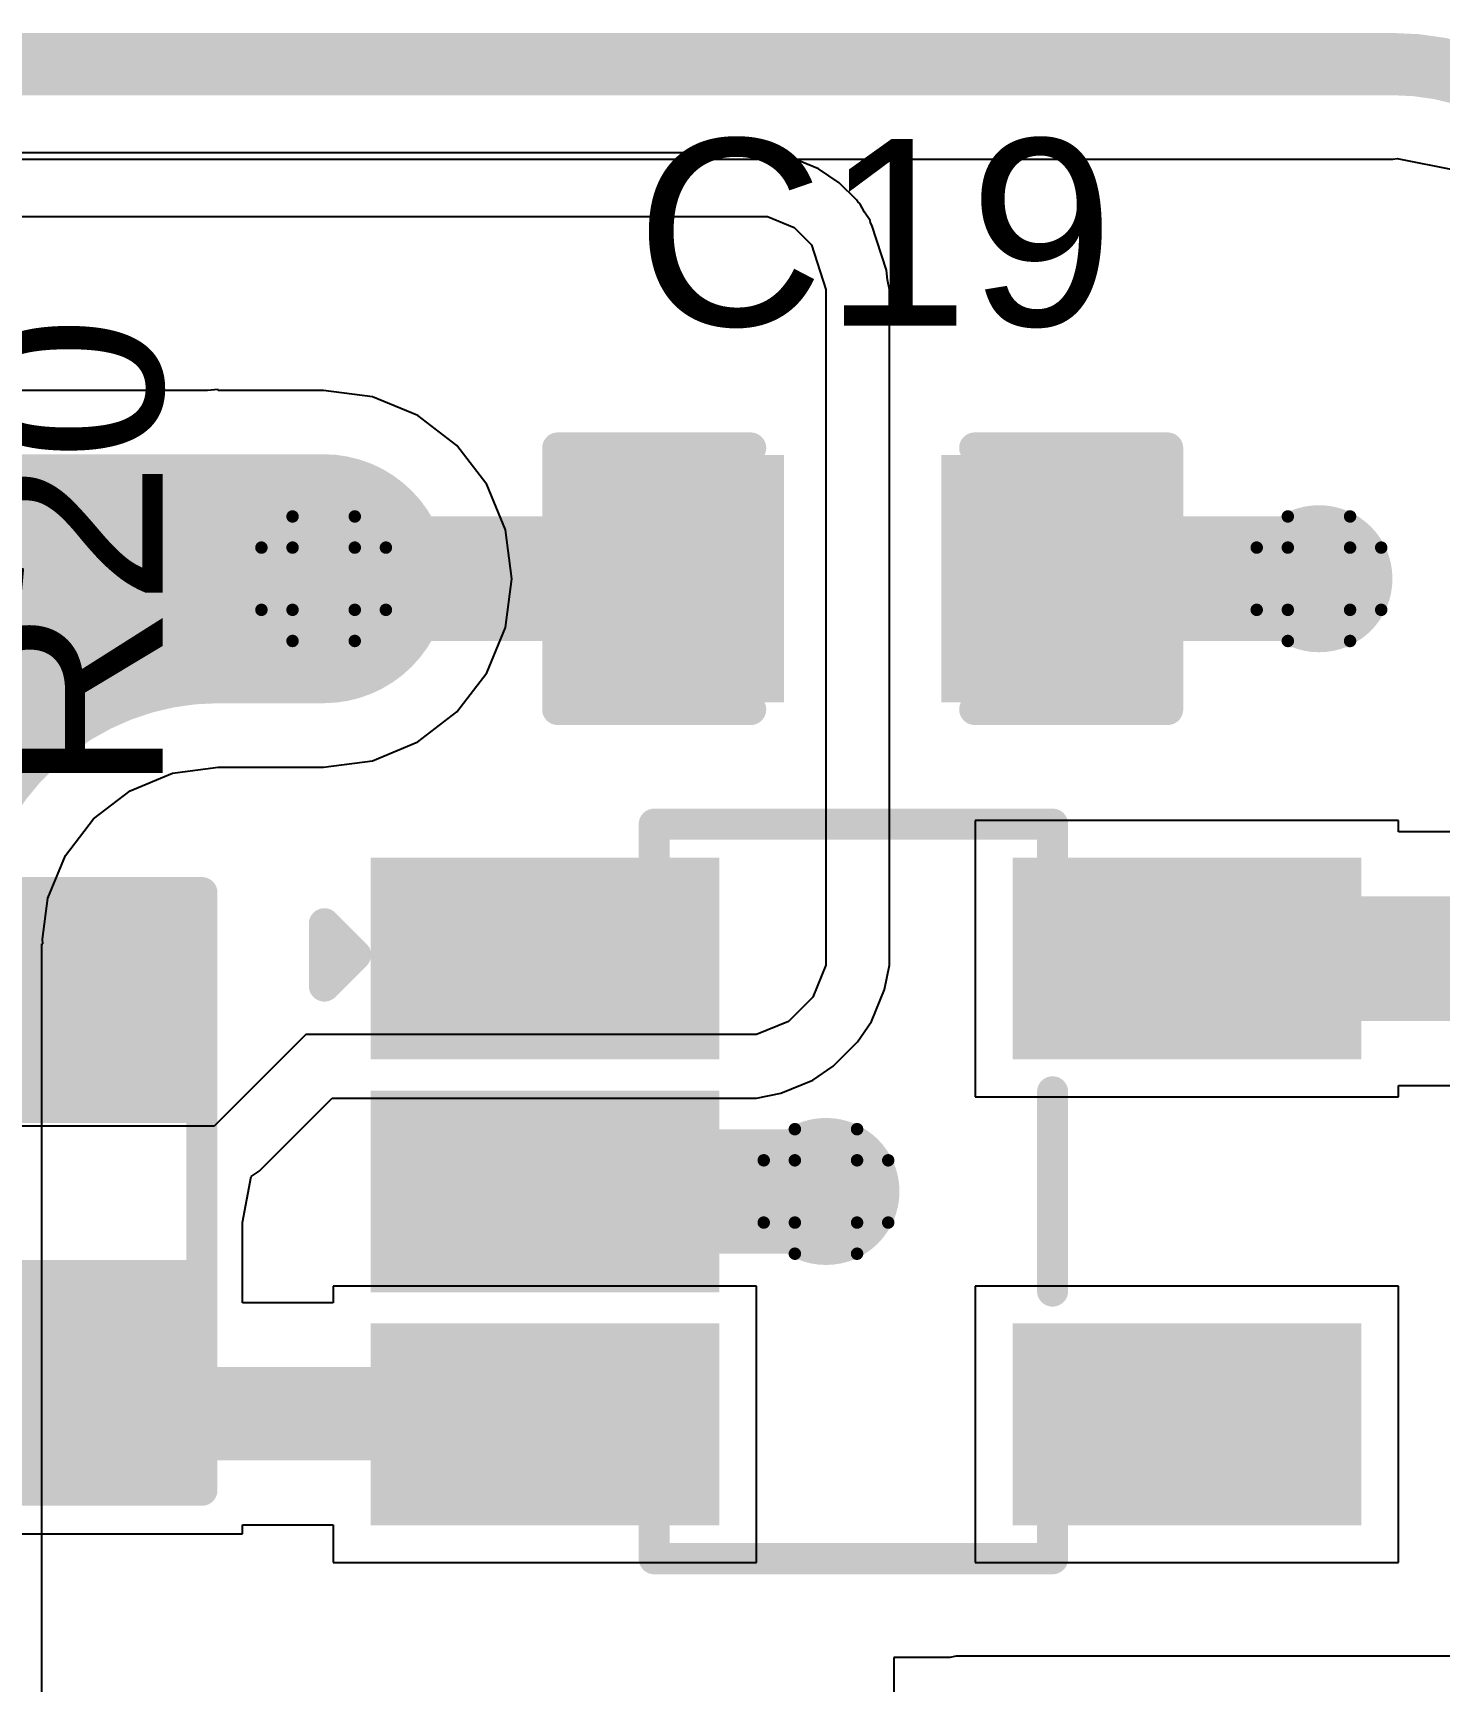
# Model space of a CAD drawing. Header units: inches. Extents: x -0.1 to 10.2, y 0 to 6.5.
# Drawn here: x 1.1383 to 1.3643, y 3.4607 to 3.7255 of the extents above; entities that cross this region are included whole.
import ezdxf

# ---------------------------------------------------------------- set-up
doc = ezdxf.new("R2010")
doc.units = ezdxf.units.IN
doc.header["$MEASUREMENT"] = 0
for name, color, linetype in [('Bottom Layer', 5, 'Continuous'), ('Drill Drawing', 1, 'Continuous'), ('Top Layer', 1, 'Continuous'), ('Top Overlay', 2, 'Continuous'), ('Top Paste', 8, 'Continuous'), ('Top Solder', 216, 'Continuous'), ('Via Holes', 16, 'Continuous')]:
    doc.layers.add(name, color=color, linetype=linetype)
doc.styles.add('Arial', font='', dxfattribs={"height": 0.2})
doc.styles.get('Arial').set_extended_font_data('Arial')

# ---------------------------------------------------------------- blocks, each defined once
blk = doc.blocks.new('TSOT_23_5_15')
at = {"layer": 'Top Layer'}
for points in [[(-0.02756, 0.04961), (-0.02756, 0.0252), (-0.07559, 0.0252), (-0.07559, 0.04961)], [(0.07559, 0.04961), (0.07559, 0.0252), (0.02756, 0.0252), (0.02756, 0.04961)], [(-0.02756, 0.0122), (-0.02756, -0.0122), (-0.07559, -0.0122), (-0.07559, 0.0122)], [(-0.02756, -0.0252), (-0.02756, -0.04961), (-0.07559, -0.04961), (-0.07559, -0.0252)], [(0.07559, -0.0252), (0.07559, -0.04961), (0.02756, -0.04961), (0.02756, -0.0252)]]:
    blk.add_hatch(color=1, dxfattribs=at).paths.add_polyline_path(points)
at = {"layer": 'Top Paste'}
for points in [[(-0.02756, 0.04961), (-0.02756, 0.0252), (-0.07559, 0.0252), (-0.07559, 0.04961)], [(0.07559, 0.04961), (0.07559, 0.0252), (0.02756, 0.0252), (0.02756, 0.04961)], [(-0.02756, 0.0122), (-0.02756, -0.0122), (-0.07559, -0.0122), (-0.07559, 0.0122)], [(-0.02756, -0.0252), (-0.02756, -0.04961), (-0.07559, -0.04961), (-0.07559, -0.0252)], [(0.07559, -0.0252), (0.07559, -0.04961), (0.02756, -0.04961), (0.02756, -0.0252)]]:
    blk.add_hatch(color=8, dxfattribs=at).paths.add_polyline_path(points)
at = {"layer": 'Top Solder'}
for points in [[(-0.02356, 0.05361), (-0.02356, 0.0212), (-0.07959, 0.0212), (-0.07959, 0.05361)], [(0.07959, 0.05361), (0.07959, 0.0212), (0.02356, 0.0212), (0.02356, 0.05361)], [(-0.02356, 0.0162), (-0.02356, -0.0162), (-0.07959, -0.0162), (-0.07959, 0.0162)], [(-0.02356, -0.0212), (-0.02356, -0.05361), (-0.07959, -0.05361), (-0.07959, -0.0212)], [(0.07959, -0.0212), (0.07959, -0.05361), (0.02356, -0.05361), (0.02356, -0.0212)]]:
    blk.add_hatch(color=216, dxfattribs=at).paths.add_polyline_path(points)
at = {"layer": 'Top Overlay'}
for points in [[(-0.034, 0.059, 0.005, 0.005, 0), (0.03, 0.059, 0.005, 0.005, 0)], [(-0.034, 0.054, 0.005, 0.005, 0), (-0.034, 0.059, 0.005, 0.005, 0)], [(0.03, 0.054, 0.005, 0.005, 0), (0.03, 0.059, 0.005, 0.005, 0)], [(-0.087, 0.043, 0.005, 0.005, 0), (-0.082, 0.038, 0.005, 0.005, 0)], [(-0.087, 0.033, 0.005, 0.005, 0), (-0.087, 0.043, 0.005, 0.005, 0)], [(-0.087, 0.033, 0.005, 0.005, 0), (-0.082, 0.038, 0.005, 0.005, 0)], [(0.03, -0.016, 0.005, 0.005, 0), (0.03, 0.016, 0.005, 0.005, 0)], [(-0.034, -0.059, 0.005, 0.005, 0), (-0.034, -0.054, 0.005, 0.005, 0)], [(0.03, -0.059, 0.005, 0.005, 0), (0.03, -0.054, 0.005, 0.005, 0)], [(-0.034, -0.059, 0.005, 0.005, 0), (0.03, -0.059, 0.005, 0.005, 0)]]:
    blk.add_lwpolyline(points, format="xyseb", dxfattribs=at)
for points in [[(-0.03525, 0.059, 0.0025, 0.0025, 1), (-0.03275, 0.059, 0.0025, 0.0025, 1)], [(-0.03525, 0.059, 0.0025, 0.0025, 1), (-0.03275, 0.059, 0.0025, 0.0025, 1)], [(0.02875, 0.059, 0.0025, 0.0025, 1), (0.03125, 0.059, 0.0025, 0.0025, 1)], [(0.02875, 0.059, 0.0025, 0.0025, 1), (0.03125, 0.059, 0.0025, 0.0025, 1)], [(-0.03525, 0.054, 0.0025, 0.0025, 1), (-0.03275, 0.054, 0.0025, 0.0025, 1)], [(0.02875, 0.054, 0.0025, 0.0025, 1), (0.03125, 0.054, 0.0025, 0.0025, 1)], [(-0.08825, 0.043, 0.0025, 0.0025, 1), (-0.08575, 0.043, 0.0025, 0.0025, 1)], [(-0.08825, 0.043, 0.0025, 0.0025, 1), (-0.08575, 0.043, 0.0025, 0.0025, 1)], [(-0.08325, 0.038, 0.0025, 0.0025, 1), (-0.08075, 0.038, 0.0025, 0.0025, 1)], [(-0.08325, 0.038, 0.0025, 0.0025, 1), (-0.08075, 0.038, 0.0025, 0.0025, 1)], [(-0.08825, 0.033, 0.0025, 0.0025, 1), (-0.08575, 0.033, 0.0025, 0.0025, 1)], [(-0.08825, 0.033, 0.0025, 0.0025, 1), (-0.08575, 0.033, 0.0025, 0.0025, 1)], [(0.02875, 0.016, 0.0025, 0.0025, 1), (0.03125, 0.016, 0.0025, 0.0025, 1)], [(0.02875, -0.016, 0.0025, 0.0025, 1), (0.03125, -0.016, 0.0025, 0.0025, 1)], [(-0.03525, -0.054, 0.0025, 0.0025, 1), (-0.03275, -0.054, 0.0025, 0.0025, 1)], [(0.02875, -0.054, 0.0025, 0.0025, 1), (0.03125, -0.054, 0.0025, 0.0025, 1)], [(-0.03525, -0.059, 0.0025, 0.0025, 1), (-0.03275, -0.059, 0.0025, 0.0025, 1)], [(-0.03525, -0.059, 0.0025, 0.0025, 1), (-0.03275, -0.059, 0.0025, 0.0025, 1)], [(0.02875, -0.059, 0.0025, 0.0025, 1), (0.03125, -0.059, 0.0025, 0.0025, 1)], [(0.02875, -0.059, 0.0025, 0.0025, 1), (0.03125, -0.059, 0.0025, 0.0025, 1)]]:
    blk.add_lwpolyline(points, format="xyseb", close=True, dxfattribs=at)
blk = doc.blocks.new('R___0603_27')
at = {"layer": 'Top Layer'}
for points in [[(-0.015, 0.0175), (-0.015, -0.0175), (-0.045, -0.0175), (-0.045, 0.0175)], [(0.045, 0.0175), (0.045, -0.0175), (0.015, -0.0175), (0.015, 0.0175)]]:
    blk.add_hatch(color=1, dxfattribs=at).paths.add_polyline_path(points)
at = {"layer": 'Top Paste'}
for points in [[(-0.015, 0.0175), (-0.015, -0.0175), (-0.045, -0.0175), (-0.045, 0.0175)], [(0.045, 0.0175), (0.045, -0.0175), (0.015, -0.0175), (0.015, 0.0175)]]:
    blk.add_hatch(color=8, dxfattribs=at).paths.add_polyline_path(points)
at = {"layer": 'Top Solder'}
for points in [[(-0.011, 0.0215), (-0.011, -0.0215), (-0.049, -0.0215), (-0.049, 0.0215)], [(0.049, 0.0215), (0.049, -0.0215), (0.011, -0.0215), (0.011, 0.0215)]]:
    blk.add_hatch(color=216, dxfattribs=at).paths.add_polyline_path(points)
at = {"layer": 'Top Overlay'}
for points in [[(-0.048, 0.021, 0.005, 0.005, 0), (-0.048, -0.021, 0.005, 0.005, 0)], [(-0.048, 0.021, 0.005, 0.005, 0), (0.048, 0.021, 0.005, 0.005, 0)], [(0.048, 0.021, 0.005, 0.005, 0), (0.048, -0.021, 0.005, 0.005, 0)], [(-0.048, -0.021, 0.005, 0.005, 0), (0.048, -0.021, 0.005, 0.005, 0)]]:
    blk.add_lwpolyline(points, format="xyseb", dxfattribs=at)
for points in [[(-0.04925, 0.021, 0.0025, 0.0025, 1), (-0.04675, 0.021, 0.0025, 0.0025, 1)], [(-0.04925, 0.021, 0.0025, 0.0025, 1), (-0.04675, 0.021, 0.0025, 0.0025, 1)], [(0.04675, 0.021, 0.0025, 0.0025, 1), (0.04925, 0.021, 0.0025, 0.0025, 1)], [(0.04675, 0.021, 0.0025, 0.0025, 1), (0.04925, 0.021, 0.0025, 0.0025, 1)], [(-0.04925, -0.021, 0.0025, 0.0025, 1), (-0.04675, -0.021, 0.0025, 0.0025, 1)], [(-0.04925, -0.021, 0.0025, 0.0025, 1), (-0.04675, -0.021, 0.0025, 0.0025, 1)], [(0.04675, -0.021, 0.0025, 0.0025, 1), (0.04925, -0.021, 0.0025, 0.0025, 1)], [(0.04675, -0.021, 0.0025, 0.0025, 1), (0.04925, -0.021, 0.0025, 0.0025, 1)]]:
    blk.add_lwpolyline(points, format="xyseb", close=True, dxfattribs=at)
blk = doc.blocks.new('C___0603_81')
at = {"layer": 'Top Layer'}
for points in [[(-0.015, 0.0175), (-0.015, -0.0175), (-0.045, -0.0175), (-0.045, 0.0175)], [(0.045, 0.0175), (0.045, -0.0175), (0.015, -0.0175), (0.015, 0.0175)]]:
    blk.add_hatch(color=1, dxfattribs=at).paths.add_polyline_path(points)
at = {"layer": 'Top Paste'}
for points in [[(-0.015, 0.0175), (-0.015, -0.0175), (-0.045, -0.0175), (-0.045, 0.0175)], [(0.045, 0.0175), (0.045, -0.0175), (0.015, -0.0175), (0.015, 0.0175)]]:
    blk.add_hatch(color=8, dxfattribs=at).paths.add_polyline_path(points)
at = {"layer": 'Top Solder'}
for points in [[(-0.01264, 0.01986), (-0.01264, -0.01986), (-0.04736, -0.01986), (-0.04736, 0.01986)], [(0.04736, 0.01986), (0.04736, -0.01986), (0.01264, -0.01986), (0.01264, 0.01986)]]:
    blk.add_hatch(color=216, dxfattribs=at).paths.add_polyline_path(points)
at = {"layer": 'Top Overlay'}
for points in [[(-0.049, 0.021, 0.005, 0.005, 0), (-0.049, -0.021, 0.005, 0.005, 0)], [(-0.018, 0.021, 0.005, 0.005, 0), (-0.049, 0.021, 0.005, 0.005, 0)], [(0.049, 0.021, 0.005, 0.005, 0), (0.018, 0.021, 0.005, 0.005, 0)], [(0.049, 0.021, 0.005, 0.005, 0), (0.049, -0.021, 0.005, 0.005, 0)], [(-0.018, -0.021, 0.005, 0.005, 0), (-0.049, -0.021, 0.005, 0.005, 0)], [(0.049, -0.021, 0.005, 0.005, 0), (0.018, -0.021, 0.005, 0.005, 0)]]:
    blk.add_lwpolyline(points, format="xyseb", dxfattribs=at)
for points in [[(-0.05025, 0.021, 0.0025, 0.0025, 1), (-0.04775, 0.021, 0.0025, 0.0025, 1)], [(-0.05025, 0.021, 0.0025, 0.0025, 1), (-0.04775, 0.021, 0.0025, 0.0025, 1)], [(-0.01925, 0.021, 0.0025, 0.0025, 1), (-0.01675, 0.021, 0.0025, 0.0025, 1)], [(0.01675, 0.021, 0.0025, 0.0025, 1), (0.01925, 0.021, 0.0025, 0.0025, 1)], [(0.04775, 0.021, 0.0025, 0.0025, 1), (0.05025, 0.021, 0.0025, 0.0025, 1)], [(0.04775, 0.021, 0.0025, 0.0025, 1), (0.05025, 0.021, 0.0025, 0.0025, 1)], [(-0.05025, -0.021, 0.0025, 0.0025, 1), (-0.04775, -0.021, 0.0025, 0.0025, 1)], [(-0.05025, -0.021, 0.0025, 0.0025, 1), (-0.04775, -0.021, 0.0025, 0.0025, 1)], [(-0.01925, -0.021, 0.0025, 0.0025, 1), (-0.01675, -0.021, 0.0025, 0.0025, 1)], [(0.01675, -0.021, 0.0025, 0.0025, 1), (0.01925, -0.021, 0.0025, 0.0025, 1)], [(0.04775, -0.021, 0.0025, 0.0025, 1), (0.05025, -0.021, 0.0025, 0.0025, 1)], [(0.04775, -0.021, 0.0025, 0.0025, 1), (0.05025, -0.021, 0.0025, 0.0025, 1)]]:
    blk.add_lwpolyline(points, format="xyseb", close=True, dxfattribs=at)

msp = doc.modelspace()

# ---------------------------------------------------------------- hatches: boundary and pattern name
at = {"layer": 'Bottom Layer'}
h = msp.add_hatch(color=5, dxfattribs=at)
edge = h.paths.add_edge_path()
edge.add_arc((1.18504, 3.6378), 0.01181, 0, 360)
h = msp.add_hatch(color=5, dxfattribs=at)
edge = h.paths.add_edge_path()
edge.add_arc((1.34496, 3.6378), 0.01181, 0, 360)
h = msp.add_hatch(color=5, dxfattribs=at)
edge = h.paths.add_edge_path()
edge.add_arc((1.26575, 3.53937), 0.01181, 0, 360)
at = {"layer": 'Top Layer'}
h = msp.add_hatch(color=1, dxfattribs=at)
edge = h.paths.add_edge_path()
edge.add_arc((1.18504, 3.6378), 0.01181, 0, 360)
h = msp.add_hatch(color=1, dxfattribs=at)
edge = h.paths.add_edge_path()
edge.add_arc((1.34496, 3.6378), 0.01181, 0, 360)
h = msp.add_hatch(color=1, dxfattribs=at)
edge = h.paths.add_edge_path()
edge.add_arc((1.26575, 3.53937), 0.01181, 0, 360)
at = {"layer": 'Via Holes'}
h = msp.add_hatch(color=7, dxfattribs=at)
edge = h.paths.add_edge_path()
edge.add_arc((1.18504, 3.6378), 0.00591, 0, 360)
h = msp.add_hatch(color=7, dxfattribs=at)
edge = h.paths.add_edge_path()
edge.add_arc((1.34496, 3.6378), 0.00591, 0, 360)
h = msp.add_hatch(color=7, dxfattribs=at)
edge = h.paths.add_edge_path()
edge.add_arc((1.26575, 3.53937), 0.00591, 0, 360)

# ---------------------------------------------------------------- linework, layer by layer
at = {"layer": 'Bottom Layer'}
for p, q in [((0.61369, 3.70518), (1.35681, 3.70518)), ((1.35681, 3.70518), (1.35754, 3.70532)), ((1.35754, 3.70532), (1.3667, 3.7035)), ((1.16638, 3.66805), (1.05259, 3.66805)), ((1.16811, 3.66822), (1.16638, 3.66805)), ((1.16811, 3.66805), (1.16811, 3.66822)), ((1.18504, 3.66805), (1.16811, 3.66805)), ((1.19287, 3.66702), (1.18504, 3.66805)), ((1.20017, 3.664), (1.19287, 3.66702)), ((1.20644, 3.65919), (1.20017, 3.664)), ((1.21124, 3.65292), (1.20644, 3.65919)), ((1.21427, 3.64563), (1.21124, 3.65292)), ((1.2153, 3.6378), (1.21427, 3.64563)), ((1.21427, 3.62996), (1.2153, 3.6378)), ((1.21124, 3.62267), (1.21427, 3.62996)), ((1.20644, 3.6164), (1.21124, 3.62267)), ((1.20017, 3.61159), (1.20644, 3.6164)), ((1.19287, 3.60857), (1.20017, 3.61159)), ((1.18504, 3.60754), (1.19287, 3.60857)), ((1.15393, 3.60374), (1.16077, 3.60657)), ((1.16077, 3.60657), (1.1681, 3.60754)), ((1.1681, 3.60754), (1.18504, 3.60754)), ((1.14805, 3.59923), (1.15393, 3.60374)), ((1.14355, 3.59336), (1.14805, 3.59923)), ((1.14071, 3.58651), (1.14355, 3.59336)), ((1.13984, 3.57992), (1.14071, 3.58651)), ((1.13992, 3.57917), (1.13984, 3.57992)), ((1.13975, 3.45063), (1.13975, 3.57917)), ((1.13975, 3.57917), (1.13992, 3.57917))]:
    msp.add_line(p, q, dxfattribs=at)
for points in [[(0.61369, 3.72047, 0.01, 0.01, 0), (1.35681, 3.72047, 0.01, 0.01, 0)], [(1.35681, 3.72047, 0.01, 0.01, -0.414214), (1.39764, 3.67965, 0.01, 0.01, 0)], [(1.05087, 3.6378, 0.04, 0.04, 0), (1.16811, 3.6378, 0.04, 0.04, 0)], [(1.10949, 3.57917, 0.04, 0.04, -0.414214), (1.16811, 3.6378, 0.04, 0.04, 0)], [(1.16811, 3.6378, 0.04, 0.04, 0), (1.18504, 3.6378, 0.04, 0.04, 0)]]:
    msp.add_lwpolyline(points, format="xyseb", dxfattribs=at)
for points in [[(1.35431, 3.72047, 0.005, 0.005, 1), (1.35931, 3.72047, 0.005, 0.005, 1)], [(1.35431, 3.72047, 0.005, 0.005, 1), (1.35931, 3.72047, 0.005, 0.005, 1)], [(1.15811, 3.6378, 0.02, 0.02, 1), (1.17811, 3.6378, 0.02, 0.02, 1)], [(1.15811, 3.6378, 0.02, 0.02, 1), (1.17811, 3.6378, 0.02, 0.02, 1)], [(1.15811, 3.6378, 0.02, 0.02, 1), (1.17811, 3.6378, 0.02, 0.02, 1)], [(1.17504, 3.6378, 0.02, 0.02, 1), (1.19504, 3.6378, 0.02, 0.02, 1)]]:
    msp.add_lwpolyline(points, format="xyseb", close=True, dxfattribs=at)
at = {"layer": 'Drill Drawing'}
for points in [[(1.18004, 3.6428, 0.002, 0.002, 0), (1.18004, 3.6478, 0.002, 0.002, 0)], [(1.18004, 3.6478, 0.002, 0.002, 0), (1.19004, 3.6478, 0.002, 0.002, 0)], [(1.19004, 3.6428, 0.002, 0.002, 0), (1.19004, 3.6478, 0.002, 0.002, 0)], [(1.33996, 3.6428, 0.002, 0.002, 0), (1.33996, 3.6478, 0.002, 0.002, 0)], [(1.33996, 3.6478, 0.002, 0.002, 0), (1.34996, 3.6478, 0.002, 0.002, 0)], [(1.34996, 3.6428, 0.002, 0.002, 0), (1.34996, 3.6478, 0.002, 0.002, 0)], [(1.17504, 3.6328, 0.002, 0.002, 0), (1.17504, 3.6428, 0.002, 0.002, 0)], [(1.17504, 3.6428, 0.002, 0.002, 0), (1.18004, 3.6428, 0.002, 0.002, 0)], [(1.19004, 3.6428, 0.002, 0.002, 0), (1.19504, 3.6428, 0.002, 0.002, 0)], [(1.19504, 3.6328, 0.002, 0.002, 0), (1.19504, 3.6428, 0.002, 0.002, 0)], [(1.33496, 3.6328, 0.002, 0.002, 0), (1.33496, 3.6428, 0.002, 0.002, 0)], [(1.33496, 3.6428, 0.002, 0.002, 0), (1.33996, 3.6428, 0.002, 0.002, 0)], [(1.34996, 3.6428, 0.002, 0.002, 0), (1.35496, 3.6428, 0.002, 0.002, 0)], [(1.35496, 3.6328, 0.002, 0.002, 0), (1.35496, 3.6428, 0.002, 0.002, 0)], [(1.17504, 3.6328, 0.002, 0.002, 0), (1.18004, 3.6328, 0.002, 0.002, 0)], [(1.18004, 3.6278, 0.002, 0.002, 0), (1.18004, 3.6328, 0.002, 0.002, 0)], [(1.19004, 3.6328, 0.002, 0.002, 0), (1.19504, 3.6328, 0.002, 0.002, 0)], [(1.19004, 3.6278, 0.002, 0.002, 0), (1.19004, 3.6328, 0.002, 0.002, 0)], [(1.33496, 3.6328, 0.002, 0.002, 0), (1.33996, 3.6328, 0.002, 0.002, 0)], [(1.33996, 3.6278, 0.002, 0.002, 0), (1.33996, 3.6328, 0.002, 0.002, 0)], [(1.34996, 3.6328, 0.002, 0.002, 0), (1.35496, 3.6328, 0.002, 0.002, 0)], [(1.34996, 3.6278, 0.002, 0.002, 0), (1.34996, 3.6328, 0.002, 0.002, 0)], [(1.18004, 3.6278, 0.002, 0.002, 0), (1.19004, 3.6278, 0.002, 0.002, 0)], [(1.33996, 3.6278, 0.002, 0.002, 0), (1.34996, 3.6278, 0.002, 0.002, 0)], [(1.26075, 3.54437, 0.002, 0.002, 0), (1.26075, 3.54937, 0.002, 0.002, 0)], [(1.26075, 3.54937, 0.002, 0.002, 0), (1.27075, 3.54937, 0.002, 0.002, 0)], [(1.27075, 3.54437, 0.002, 0.002, 0), (1.27075, 3.54937, 0.002, 0.002, 0)], [(1.25575, 3.53437, 0.002, 0.002, 0), (1.25575, 3.54437, 0.002, 0.002, 0)], [(1.25575, 3.54437, 0.002, 0.002, 0), (1.26075, 3.54437, 0.002, 0.002, 0)], [(1.27075, 3.54437, 0.002, 0.002, 0), (1.27575, 3.54437, 0.002, 0.002, 0)], [(1.27575, 3.53437, 0.002, 0.002, 0), (1.27575, 3.54437, 0.002, 0.002, 0)], [(1.25575, 3.53437, 0.002, 0.002, 0), (1.26075, 3.53437, 0.002, 0.002, 0)], [(1.26075, 3.52937, 0.002, 0.002, 0), (1.26075, 3.53437, 0.002, 0.002, 0)], [(1.27075, 3.53437, 0.002, 0.002, 0), (1.27575, 3.53437, 0.002, 0.002, 0)], [(1.27075, 3.52937, 0.002, 0.002, 0), (1.27075, 3.53437, 0.002, 0.002, 0)], [(1.26075, 3.52937, 0.002, 0.002, 0), (1.27075, 3.52937, 0.002, 0.002, 0)]]:
    msp.add_lwpolyline(points, format="xyseb", dxfattribs=at)
for points in [[(1.17954, 3.6478, 0.001, 0.001, 1), (1.18054, 3.6478, 0.001, 0.001, 1)], [(1.17954, 3.6478, 0.001, 0.001, 1), (1.18054, 3.6478, 0.001, 0.001, 1)], [(1.18954, 3.6478, 0.001, 0.001, 1), (1.19054, 3.6478, 0.001, 0.001, 1)], [(1.18954, 3.6478, 0.001, 0.001, 1), (1.19054, 3.6478, 0.001, 0.001, 1)], [(1.33946, 3.6478, 0.001, 0.001, 1), (1.34046, 3.6478, 0.001, 0.001, 1)], [(1.33946, 3.6478, 0.001, 0.001, 1), (1.34046, 3.6478, 0.001, 0.001, 1)], [(1.34946, 3.6478, 0.001, 0.001, 1), (1.35046, 3.6478, 0.001, 0.001, 1)], [(1.34946, 3.6478, 0.001, 0.001, 1), (1.35046, 3.6478, 0.001, 0.001, 1)], [(1.17454, 3.6428, 0.001, 0.001, 1), (1.17554, 3.6428, 0.001, 0.001, 1)], [(1.17454, 3.6428, 0.001, 0.001, 1), (1.17554, 3.6428, 0.001, 0.001, 1)], [(1.17954, 3.6428, 0.001, 0.001, 1), (1.18054, 3.6428, 0.001, 0.001, 1)], [(1.17954, 3.6428, 0.001, 0.001, 1), (1.18054, 3.6428, 0.001, 0.001, 1)], [(1.18954, 3.6428, 0.001, 0.001, 1), (1.19054, 3.6428, 0.001, 0.001, 1)], [(1.18954, 3.6428, 0.001, 0.001, 1), (1.19054, 3.6428, 0.001, 0.001, 1)], [(1.19454, 3.6428, 0.001, 0.001, 1), (1.19554, 3.6428, 0.001, 0.001, 1)], [(1.19454, 3.6428, 0.001, 0.001, 1), (1.19554, 3.6428, 0.001, 0.001, 1)], [(1.33446, 3.6428, 0.001, 0.001, 1), (1.33546, 3.6428, 0.001, 0.001, 1)], [(1.33446, 3.6428, 0.001, 0.001, 1), (1.33546, 3.6428, 0.001, 0.001, 1)], [(1.33946, 3.6428, 0.001, 0.001, 1), (1.34046, 3.6428, 0.001, 0.001, 1)], [(1.33946, 3.6428, 0.001, 0.001, 1), (1.34046, 3.6428, 0.001, 0.001, 1)], [(1.34946, 3.6428, 0.001, 0.001, 1), (1.35046, 3.6428, 0.001, 0.001, 1)], [(1.34946, 3.6428, 0.001, 0.001, 1), (1.35046, 3.6428, 0.001, 0.001, 1)], [(1.35446, 3.6428, 0.001, 0.001, 1), (1.35546, 3.6428, 0.001, 0.001, 1)], [(1.35446, 3.6428, 0.001, 0.001, 1), (1.35546, 3.6428, 0.001, 0.001, 1)], [(1.17454, 3.6328, 0.001, 0.001, 1), (1.17554, 3.6328, 0.001, 0.001, 1)], [(1.17454, 3.6328, 0.001, 0.001, 1), (1.17554, 3.6328, 0.001, 0.001, 1)], [(1.17954, 3.6328, 0.001, 0.001, 1), (1.18054, 3.6328, 0.001, 0.001, 1)], [(1.17954, 3.6328, 0.001, 0.001, 1), (1.18054, 3.6328, 0.001, 0.001, 1)], [(1.18954, 3.6328, 0.001, 0.001, 1), (1.19054, 3.6328, 0.001, 0.001, 1)], [(1.18954, 3.6328, 0.001, 0.001, 1), (1.19054, 3.6328, 0.001, 0.001, 1)], [(1.19454, 3.6328, 0.001, 0.001, 1), (1.19554, 3.6328, 0.001, 0.001, 1)], [(1.19454, 3.6328, 0.001, 0.001, 1), (1.19554, 3.6328, 0.001, 0.001, 1)], [(1.33446, 3.6328, 0.001, 0.001, 1), (1.33546, 3.6328, 0.001, 0.001, 1)], [(1.33446, 3.6328, 0.001, 0.001, 1), (1.33546, 3.6328, 0.001, 0.001, 1)], [(1.33946, 3.6328, 0.001, 0.001, 1), (1.34046, 3.6328, 0.001, 0.001, 1)], [(1.33946, 3.6328, 0.001, 0.001, 1), (1.34046, 3.6328, 0.001, 0.001, 1)], [(1.34946, 3.6328, 0.001, 0.001, 1), (1.35046, 3.6328, 0.001, 0.001, 1)], [(1.34946, 3.6328, 0.001, 0.001, 1), (1.35046, 3.6328, 0.001, 0.001, 1)], [(1.35446, 3.6328, 0.001, 0.001, 1), (1.35546, 3.6328, 0.001, 0.001, 1)], [(1.35446, 3.6328, 0.001, 0.001, 1), (1.35546, 3.6328, 0.001, 0.001, 1)], [(1.17954, 3.6278, 0.001, 0.001, 1), (1.18054, 3.6278, 0.001, 0.001, 1)], [(1.17954, 3.6278, 0.001, 0.001, 1), (1.18054, 3.6278, 0.001, 0.001, 1)], [(1.18954, 3.6278, 0.001, 0.001, 1), (1.19054, 3.6278, 0.001, 0.001, 1)], [(1.18954, 3.6278, 0.001, 0.001, 1), (1.19054, 3.6278, 0.001, 0.001, 1)], [(1.33946, 3.6278, 0.001, 0.001, 1), (1.34046, 3.6278, 0.001, 0.001, 1)], [(1.33946, 3.6278, 0.001, 0.001, 1), (1.34046, 3.6278, 0.001, 0.001, 1)], [(1.34946, 3.6278, 0.001, 0.001, 1), (1.35046, 3.6278, 0.001, 0.001, 1)], [(1.34946, 3.6278, 0.001, 0.001, 1), (1.35046, 3.6278, 0.001, 0.001, 1)], [(1.26025, 3.54937, 0.001, 0.001, 1), (1.26125, 3.54937, 0.001, 0.001, 1)], [(1.26025, 3.54937, 0.001, 0.001, 1), (1.26125, 3.54937, 0.001, 0.001, 1)], [(1.27025, 3.54937, 0.001, 0.001, 1), (1.27125, 3.54937, 0.001, 0.001, 1)], [(1.27025, 3.54937, 0.001, 0.001, 1), (1.27125, 3.54937, 0.001, 0.001, 1)], [(1.25525, 3.54437, 0.001, 0.001, 1), (1.25625, 3.54437, 0.001, 0.001, 1)], [(1.25525, 3.54437, 0.001, 0.001, 1), (1.25625, 3.54437, 0.001, 0.001, 1)], [(1.26025, 3.54437, 0.001, 0.001, 1), (1.26125, 3.54437, 0.001, 0.001, 1)], [(1.26025, 3.54437, 0.001, 0.001, 1), (1.26125, 3.54437, 0.001, 0.001, 1)], [(1.27025, 3.54437, 0.001, 0.001, 1), (1.27125, 3.54437, 0.001, 0.001, 1)], [(1.27025, 3.54437, 0.001, 0.001, 1), (1.27125, 3.54437, 0.001, 0.001, 1)], [(1.27525, 3.54437, 0.001, 0.001, 1), (1.27625, 3.54437, 0.001, 0.001, 1)], [(1.27525, 3.54437, 0.001, 0.001, 1), (1.27625, 3.54437, 0.001, 0.001, 1)], [(1.25525, 3.53437, 0.001, 0.001, 1), (1.25625, 3.53437, 0.001, 0.001, 1)], [(1.25525, 3.53437, 0.001, 0.001, 1), (1.25625, 3.53437, 0.001, 0.001, 1)], [(1.26025, 3.53437, 0.001, 0.001, 1), (1.26125, 3.53437, 0.001, 0.001, 1)], [(1.26025, 3.53437, 0.001, 0.001, 1), (1.26125, 3.53437, 0.001, 0.001, 1)], [(1.27025, 3.53437, 0.001, 0.001, 1), (1.27125, 3.53437, 0.001, 0.001, 1)], [(1.27025, 3.53437, 0.001, 0.001, 1), (1.27125, 3.53437, 0.001, 0.001, 1)], [(1.27525, 3.53437, 0.001, 0.001, 1), (1.27625, 3.53437, 0.001, 0.001, 1)], [(1.27525, 3.53437, 0.001, 0.001, 1), (1.27625, 3.53437, 0.001, 0.001, 1)], [(1.26025, 3.52937, 0.001, 0.001, 1), (1.26125, 3.52937, 0.001, 0.001, 1)], [(1.26025, 3.52937, 0.001, 0.001, 1), (1.26125, 3.52937, 0.001, 0.001, 1)], [(1.27025, 3.52937, 0.001, 0.001, 1), (1.27125, 3.52937, 0.001, 0.001, 1)], [(1.27025, 3.52937, 0.001, 0.001, 1), (1.27125, 3.52937, 0.001, 0.001, 1)]]:
    msp.add_lwpolyline(points, format="xyseb", close=True, dxfattribs=at)
at = {"layer": 'Top Layer'}
for p, q in [((1.254, 3.7062), (0.81, 3.7062)), ((1.25634, 3.7062), (1.254, 3.7062)), ((1.25881, 3.7057), (1.25634, 3.7062)), ((1.25634, 3.7062), (1.25634, 3.7062)), ((1.25634, 3.7062), (1.25634, 3.7062)), ((1.26024, 3.70542), (1.25881, 3.7057)), ((1.26456, 3.70363), (1.26024, 3.70542)), ((1.26024, 3.70542), (1.26024, 3.70542)), ((1.26024, 3.70542), (1.26024, 3.70542)), ((1.26786, 3.70142), (1.26456, 3.70363)), ((1.27063, 3.69866), (1.26786, 3.70142)), ((1.27086, 3.69832), (1.27063, 3.69866)), ((0.81, 3.696), (1.254, 3.696)), ((1.254, 3.696), (1.25634, 3.696)), ((1.25634, 3.696), (1.26065, 3.69421)), ((1.27118, 3.69806), (1.27086, 3.69832)), ((1.27195, 3.69667), (1.27118, 3.69806)), ((1.27284, 3.69535), (1.27195, 3.69667)), ((1.26065, 3.69421), (1.26342, 3.69145)), ((1.27292, 3.69495), (1.27284, 3.69535)), ((1.27312, 3.69459), (1.27292, 3.69495)), ((1.27545, 3.68739), (1.27312, 3.69459)), ((1.26342, 3.69145), (1.26575, 3.68425)), ((1.27563, 3.68581), (1.27545, 3.68739)), ((1.27594, 3.68425), (1.27563, 3.68581)), ((1.26575, 3.68425), (1.26575, 3.68425)), ((1.26575, 3.68425), (1.26575, 3.67683)), ((1.27594, 3.67683), (1.27594, 3.68425)), ((1.26575, 3.67683), (1.26575, 3.57846)), ((1.27594, 3.57847), (1.27594, 3.67683)), ((1.35775, 3.59898), (1.28972, 3.59898)), ((1.28972, 3.59898), (1.28972, 3.55457)), ((1.35775, 3.59716), (1.35775, 3.59898)), ((1.39693, 3.59716), (1.35775, 3.59716)), ((1.26575, 3.57846), (1.26575, 3.5757)), ((1.27594, 3.5757), (1.27594, 3.57847)), ((1.26575, 3.5757), (1.26363, 3.57059)), ((1.27517, 3.5718), (1.27594, 3.5757)), ((1.27305, 3.56669), (1.27517, 3.5718)), ((1.27517, 3.5718), (1.27517, 3.5718)), ((1.27517, 3.5718), (1.27517, 3.5718)), ((1.26363, 3.57059), (1.25972, 3.56668)), ((1.25972, 3.56668), (1.25461, 3.56457)), ((1.27084, 3.56338), (1.27305, 3.56669)), ((1.18218, 3.56457), (1.16746, 3.54985)), ((1.25185, 3.56457), (1.18218, 3.56457)), ((1.25461, 3.56457), (1.25185, 3.56457)), ((1.26693, 3.55947), (1.27084, 3.56338)), ((1.26362, 3.55726), (1.26693, 3.55947)), ((1.25852, 3.55515), (1.26362, 3.55726)), ((1.35775, 3.55457), (1.35775, 3.55638)), ((1.35775, 3.55638), (1.39693, 3.55638)), ((1.17467, 3.54264), (1.1864, 3.55437)), ((1.1864, 3.55437), (1.25185, 3.55437)), ((1.25185, 3.55437), (1.25461, 3.55437)), ((1.25461, 3.55437), (1.25852, 3.55515)), ((1.25852, 3.55515), (1.25852, 3.55515)), ((1.25852, 3.55515), (1.25852, 3.55515)), ((1.28972, 3.55457), (1.35775, 3.55457)), ((1.16746, 3.54985), (0.97036, 3.54985)), ((1.17339, 3.54179), (1.17467, 3.54264)), ((1.17198, 3.53437), (1.17339, 3.54179)), ((1.17198, 3.5324), (1.17198, 3.53437)), ((1.17198, 3.5215), (1.17198, 3.5324)), ((1.2546, 3.52417), (1.18657, 3.52417)), ((1.18657, 3.52417), (1.18657, 3.5215)), ((1.2546, 3.47976), (1.2546, 3.52417)), ((1.35775, 3.52417), (1.28972, 3.52417)), ((1.28972, 3.52417), (1.28972, 3.47976)), ((1.35775, 3.47976), (1.35775, 3.52417)), ((1.18657, 3.5215), (1.17198, 3.5215)), ((1.11698, 3.48437), (1.17198, 3.48437)), ((1.17198, 3.48437), (1.17198, 3.48581)), ((1.17198, 3.48581), (1.18657, 3.48581)), ((1.18657, 3.48581), (1.18657, 3.47976)), ((1.18657, 3.47976), (1.2546, 3.47976)), ((1.28972, 3.47976), (1.35775, 3.47976)), ((1.28567, 3.46451), (1.27665, 3.46451)), ((1.27665, 3.46451), (1.27665, 3.45549)), ((1.28665, 3.4647), (1.28567, 3.46451)), ((1.39693, 3.4647), (1.28665, 3.4647))]:
    msp.add_line(p, q, dxfattribs=at)
for points in [[(1.18504, 3.6378, 0.02, 0.02, 0), (1.24165, 3.6378, 0.02, 0.02, 0)], [(1.30165, 3.6378, 0.02, 0.02, 0), (1.34496, 3.6378, 0.02, 0.02, 0)], [(1.32087, 3.57677, 0.02, 0.02, 0), (1.32373, 3.57677, 0.02, 0.02, 0)], [(1.32373, 3.57677, 0.02, 0.02, 0), (1.39961, 3.57677, 0.02, 0.02, 0)], [(1.22244, 3.53937, 0.02, 0.02, 0), (1.26575, 3.53937, 0.02, 0.02, 0)], [(1.14448, 3.50937, 0.01, 0.01, 0), (1.15698, 3.50178, 0.01, 0.01, 0)], [(1.1602, 3.50365, 0.015, 0.015, 0), (1.20407, 3.50365, 0.015, 0.015, 0)], [(1.20407, 3.50365, 0.015, 0.015, 0), (1.22058, 3.50197, 0.015, 0.015, 0)], [(1.15698, 3.50178, 0.01, 0.01, 0), (1.1602, 3.50178, 0.01, 0.01, 0)]]:
    msp.add_lwpolyline(points, format="xyseb", dxfattribs=at)
for points in [[(1.18004, 3.6378, 0.01, 0.01, 1), (1.19004, 3.6378, 0.01, 0.01, 1)], [(1.23665, 3.6378, 0.01, 0.01, 1), (1.24665, 3.6378, 0.01, 0.01, 1)], [(1.29665, 3.6378, 0.01, 0.01, 1), (1.30665, 3.6378, 0.01, 0.01, 1)], [(1.33996, 3.6378, 0.01, 0.01, 1), (1.34996, 3.6378, 0.01, 0.01, 1)], [(1.31587, 3.57677, 0.01, 0.01, 1), (1.32587, 3.57677, 0.01, 0.01, 1)], [(1.31873, 3.57677, 0.01, 0.01, 1), (1.32873, 3.57677, 0.01, 0.01, 1)], [(1.31873, 3.57677, 0.01, 0.01, 1), (1.32873, 3.57677, 0.01, 0.01, 1)], [(1.21744, 3.53937, 0.01, 0.01, 1), (1.22744, 3.53937, 0.01, 0.01, 1)], [(1.26075, 3.53937, 0.01, 0.01, 1), (1.27075, 3.53937, 0.01, 0.01, 1)], [(1.14198, 3.50937, 0.005, 0.005, 1), (1.14698, 3.50937, 0.005, 0.005, 1)], [(1.15645, 3.50365, 0.0075, 0.0075, 1), (1.16395, 3.50365, 0.0075, 0.0075, 1)], [(1.20032, 3.50365, 0.0075, 0.0075, 1), (1.20782, 3.50365, 0.0075, 0.0075, 1)], [(1.20032, 3.50365, 0.0075, 0.0075, 1), (1.20782, 3.50365, 0.0075, 0.0075, 1)], [(1.21683, 3.50197, 0.0075, 0.0075, 1), (1.22433, 3.50197, 0.0075, 0.0075, 1)], [(1.15448, 3.50178, 0.005, 0.005, 1), (1.15948, 3.50178, 0.005, 0.005, 1)], [(1.15448, 3.50178, 0.005, 0.005, 1), (1.15948, 3.50178, 0.005, 0.005, 1)], [(1.1577, 3.50178, 0.005, 0.005, 1), (1.1627, 3.50178, 0.005, 0.005, 1)]]:
    msp.add_lwpolyline(points, format="xyseb", close=True, dxfattribs=at)

# ---------------------------------------------------------------- block references
for name, p, rotation in [('C___0603_81', (1.27165, 3.6378), 180), ('R___0603_27', (1.14448, 3.53937), 90)]:
    msp.add_blockref(name, p, dxfattribs=dict(rotation=rotation))
msp.add_blockref('TSOT_23_5_15', (1.27216, 3.53937))

# ---------------------------------------------------------------- texts
at = {"layer": 'Top Overlay', "style": 'Arial'}
msp.add_text('C19', height=0.03, dxfattribs=at).set_placement((1.23517, 3.67844))
msp.add_text('R20', height=0.03, rotation=90, dxfattribs=at).set_placement((1.15915, 3.60317))

doc.saveas('drawing.dxf')
